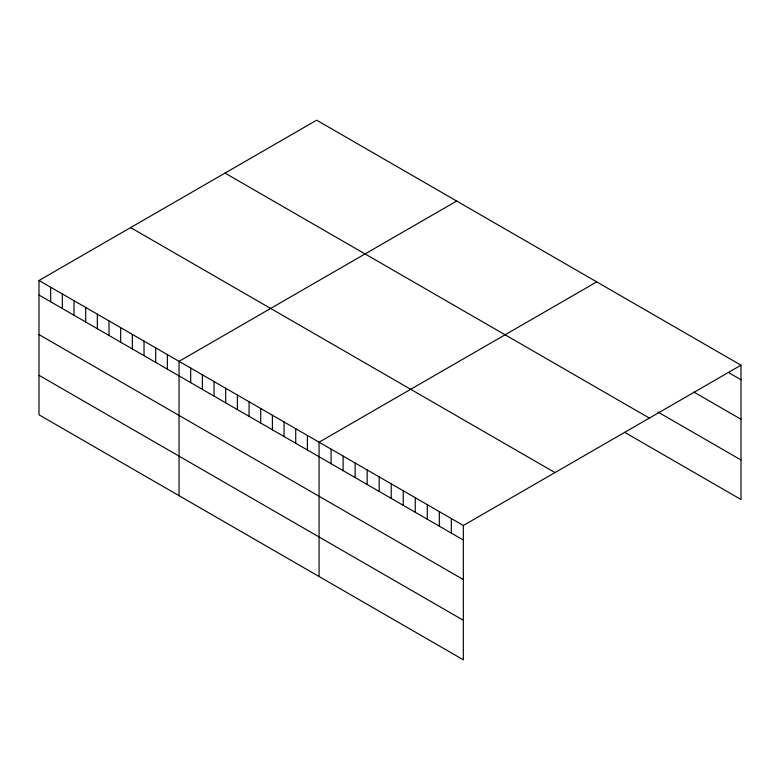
<?xml version="1.0" encoding="UTF-8"?>
<svg xmlns="http://www.w3.org/2000/svg" width="780" height="780" viewBox="0 0 780 780"><rect width="100%" height="100%" fill="white"/><g stroke="black" fill="none" stroke-linecap="round" stroke-linejoin="round"><path stroke-width="1.17" d="M39 280.488L463.349 525.486L463.349 659.812L39 414.814L39 280.488L316.651 120.188L741 365.186L741 499.512L624.78 432.403M456.69 201.035L179.039 361.335L179.039 495.661M596.719 281.892L319.069 442.192L319.069 576.508M463.349 525.486L741 365.186M728.978 372.801L741 379.743M693.908 392.077L741 419.269M657.842 411.976L741 459.985M225.03 173.092L649.379 418.09M130.621 227.594L554.97 472.592M39 295.045L463.349 540.043M39 334.571L463.349 579.569M39 375.287L463.349 620.285M451.327 518.544L451.327 533.101M439.306 511.602L439.306 526.159M427.284 504.66L427.284 519.217M415.252 497.718L415.252 512.275M403.231 490.776L403.231 505.333M391.209 483.834L391.209 498.391M379.187 476.892L379.187 491.449M367.165 469.95L367.165 484.507M355.144 463.018L355.144 477.565M343.122 456.076L343.122 470.623M331.09 449.134L331.09 463.681M307.398 435.454L307.398 450.002M295.727 428.717L295.727 443.264M284.066 421.98L284.066 436.527M272.395 415.243L272.395 429.79M260.725 408.505L260.725 423.052M249.054 401.768L249.054 416.315M237.383 395.031L237.383 409.578M225.713 388.294L225.713 402.841M214.042 381.556L214.042 396.103M202.371 374.819L202.371 389.366M190.7 368.082L190.7 382.629M167.368 354.598L167.368 369.154M155.698 347.86L155.698 362.417M144.027 341.123L144.027 355.68M132.356 334.386L132.356 348.943M120.686 327.649L120.686 342.206M109.015 320.911L109.015 335.468M97.344 314.174L97.344 328.731M85.683 307.437L85.683 321.994M74.012 300.7L74.012 315.256M62.341 293.962L62.341 308.519M50.671 287.225L50.671 301.782"/></g></svg>
